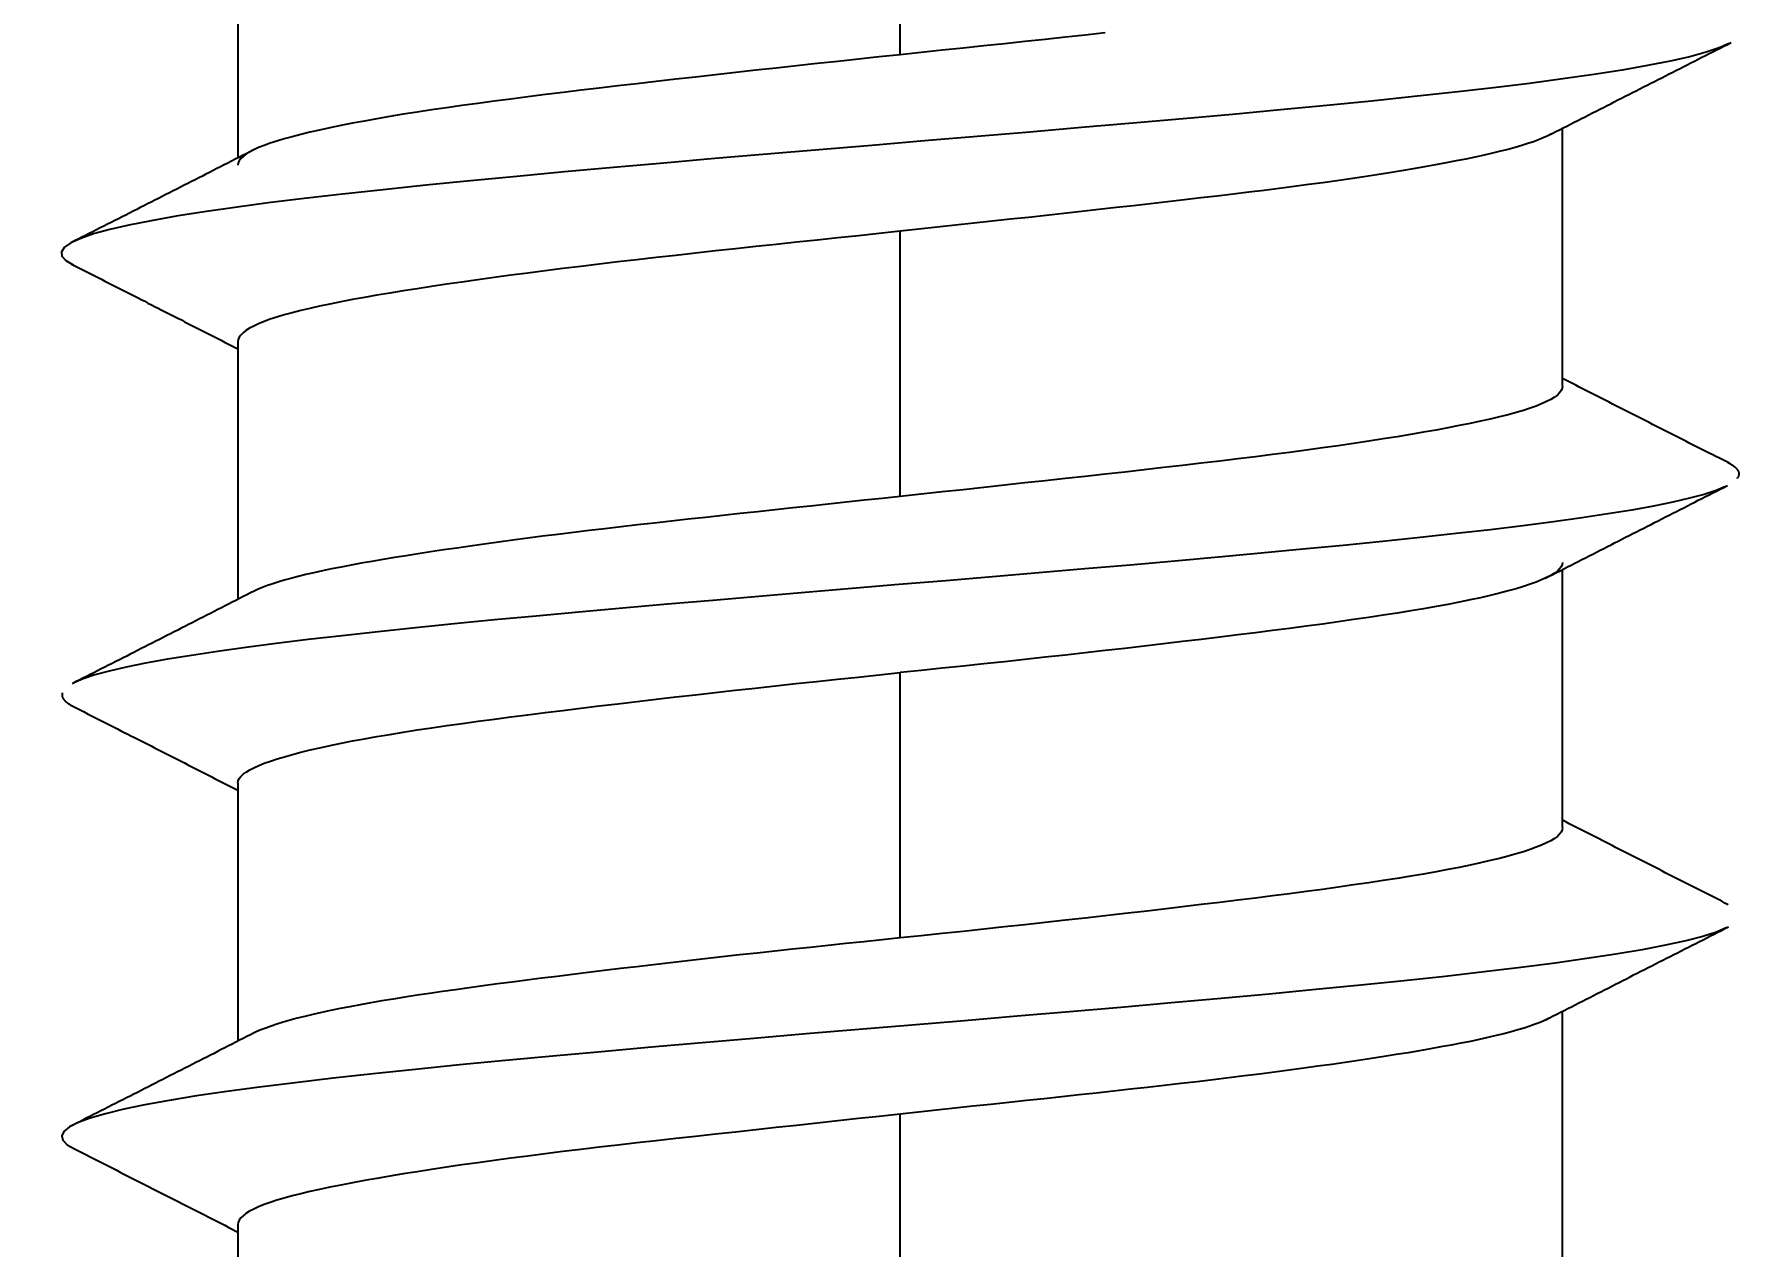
# Model space of a CAD drawing. Extents: x 0 to 395, y 0 to 289.
# Drawn here: x 292.054 to 295.915, y 180.681 to 183.428 of the extents above; entities that cross this region are included whole.
import ezdxf

# ---------------------------------------------------------------- set-up
doc = ezdxf.new("R2010")
doc.units = 0
doc.header["$LTSCALE"] = 10
doc.header["$MEASUREMENT"] = 0
doc.header["$PDMODE"] = 3
doc.header["$PDSIZE"] = -10
doc.layers.get('0').update_dxf_attribs({"linetype": 'CONTINUOUS'})
doc.layers.get('DEFPOINTS').update_dxf_attribs({"linetype": 'CONTINUOUS'})
doc.layers.add('1', color=7, linetype='CONTINUOUS')
doc.styles.add('Daelim Dimension', font='')
doc.styles.get('Daelim Dimension').set_extended_font_data('나눔고딕')
doc.dimstyles.new('DEFAULT', dxfattribs={"dimscale": 2, "dimtxt": 2, "dimasz": 2, "dimexe": 0, "dimexo": 2, "dimgap": 1, "dimtad": 1, "dimdec": 0, "dimzin": 9, "dimdsep": 46, "dimtxsty": 'Daelim Dimension', "dimcen": 0.5, "dimclrd": 5, "dimclre": 5, "dimclrt": 256, "dimadec": 1, "dimazin": 0, "dimtfac": 1, "dimtdec": 0, "dimtix": 1, "dimtmove": 0, "dimatfit": 3, "dimfxl": 1, "dimtolj": 1, "dimtzin": 1, "dimlwd": 9, "dimlwe": 9, "dimarcsym": 0})

# ---------------------------------------------------------------- blocks, each defined once
blk = doc.blocks.new('*D3')
at = {"color": 5, "linetype": 'ByBlock', "lineweight": 9, "ltscale": 0.5, "transparency": 16777216}
for p, q in [((290.0153, 206.1316), (281.6362, 206.1316)), ((281.6362, 178.1316), (281.6362, 202.1316)), ((286.0153, 174.1316), (281.6362, 174.1316))]:
    blk.add_line(p, q, dxfattribs=at)
at = {"color": 5, "ltscale": 0.5, "transparency": 16777216}
for points in [[(280.9695, 202.1316), (282.3028, 202.1316), (281.6362, 206.1316)], [(280.9695, 178.1316), (282.3028, 178.1316), (281.6362, 174.1316)]]:
    blk.add_solid(points, dxfattribs=at)
at = {"layer": 'DEFPOINTS', "color": 0, "ltscale": 0.5, "transparency": 16777216}
for p in [(281.6362, 206.1316), (294.0153, 206.1316), (290.0153, 174.1316)]:
    blk.add_point(p, dxfattribs=at)
at = {"color": 7, "ltscale": 0.5, "transparency": 16777216, "insert": (276.3658, 190.1316), "char_height": 6, "attachment_point": 5, "rotation": 90, "style": 'Daelim Dimension'}
blk.add_mtext('\\A1;32', dxfattribs=at)

msp = doc.modelspace()

# ---------------------------------------------------------------- linework, layer by layer
at = {"layer": '1'}
for p, q in [((294.0153, 183.3816), (294.0153, 183.9816)), ((292.5153, 183.7321), (292.5153, 183.1478)), ((295.5153, 182.6311), (295.5153, 183.2151)), ((294.0153, 182.3816), (294.0153, 182.9816)), ((292.5153, 182.7319), (292.5153, 182.1481)), ((295.5153, 181.6311), (295.5153, 182.2157)), ((294.0153, 181.3816), (294.0153, 181.9816)), ((292.5153, 181.732), (292.5153, 181.1475)), ((295.5153, 180.6312), (295.5153, 181.2151)), ((294.0153, 180.3816), (294.0153, 180.9816)), ((292.5153, 180.7318), (292.5153, 180.148))]:
    msp.add_line(p, q, dxfattribs=at)
for points in [[(294.4792, 183.4309), (294.4344, 183.426), (294.3892, 183.421), (294.3437, 183.4161), (294.2977, 183.4112), (294.2514, 183.4063), (294.2047, 183.4014), (294.1576, 183.3964), (294.1103, 183.3915), (294.0628, 183.3865), (294.0153, 183.3815)], [(295.8926, 183.4069), (295.8702, 183.3969), (295.8403, 183.3869), (295.8031, 183.3768), (295.7589, 183.3668), (295.7078, 183.3568), (295.6501, 183.3467), (295.5861, 183.3367), (295.516, 183.3267), (295.4401, 183.3166), (295.3585, 183.3066), (295.2716, 183.2966), (295.1795, 183.2865), (295.0826, 183.2765), (294.9813, 183.2665), (294.8762, 183.2564), (294.7676, 183.2464), (294.6561, 183.2364), (294.5421, 183.2263), (294.426, 183.2163), (294.3084, 183.2063), (294.1896, 183.1962), (294.0702, 183.1862), (293.9507, 183.1762), (293.8314, 183.1661), (293.7128, 183.1561), (293.5955, 183.1461), (293.4797, 183.136), (293.3661, 183.126), (293.2549, 183.116), (293.1467, 183.1059), (293.0418, 183.0959), (292.9408, 183.0859), (292.844, 183.0758), (292.7519, 183.0658), (292.665, 183.0558), (292.5836, 183.0457), (292.5081, 183.0357), (292.4387, 183.0257), (292.3755, 183.0156), (292.3187, 183.0056), (292.2685, 182.9956), (292.2251, 182.9855), (292.1886, 182.9755), (292.1593, 182.9655), (292.1373, 182.9554), (292.1227, 182.9454), (292.1159, 182.9354), (292.1169, 182.9253), (292.1256, 182.9153), (292.142, 182.9053)], [(295.4837, 183.199), (295.492, 183.2032), (295.5002, 183.2074), (295.5085, 183.2116), (295.5168, 183.2158), (295.525, 183.22), (295.5333, 183.2243), (295.5416, 183.2285), (295.5498, 183.2327), (295.5581, 183.2369), (295.5663, 183.2411), (295.5746, 183.2453), (295.5829, 183.2495), (295.5911, 183.2537), (295.5994, 183.258), (295.6077, 183.2622), (295.6159, 183.2664), (295.6242, 183.2706), (295.6324, 183.2748), (295.6407, 183.279), (295.649, 183.2832), (295.6572, 183.2874), (295.6655, 183.2916), (295.6738, 183.2958), (295.682, 183.3), (295.6903, 183.3042), (295.6986, 183.3084), (295.7068, 183.3126), (295.7151, 183.3168), (295.7234, 183.321), (295.7316, 183.3252), (295.7399, 183.3295), (295.7482, 183.3337), (295.7564, 183.3379), (295.7647, 183.3421), (295.7729, 183.3463), (295.7812, 183.3505), (295.7895, 183.3547), (295.7977, 183.3588), (295.806, 183.363), (295.8143, 183.3672), (295.8225, 183.3714), (295.8308, 183.3756), (295.8391, 183.3798), (295.8473, 183.384), (295.8556, 183.3882), (295.8639, 183.3924), (295.8721, 183.3966), (295.8804, 183.4008), (295.8887, 183.405), (295.897, 183.4092)], [(294.0153, 183.3815), (293.9678, 183.3765), (293.9206, 183.3715), (293.8737, 183.3665), (293.8269, 183.3615), (293.7805, 183.3564), (293.7343, 183.3514), (293.6883, 183.3463), (293.6426, 183.3412), (293.5971, 183.3361), (293.5519, 183.331), (293.5069, 183.3259), (293.4626, 183.3208), (293.419, 183.3158), (293.376, 183.3108), (293.3338, 183.3058), (293.2924, 183.3009), (293.2516, 183.296), (293.2116, 183.2911), (293.1722, 183.2861), (293.1336, 183.2812), (293.0958, 183.2763), (293.0587, 183.2713), (293.0226, 183.2664), (292.9877, 183.2614), (292.954, 183.2565), (292.9213, 183.2515), (292.8897, 183.2465), (292.8593, 183.2415), (292.8299, 183.2364), (292.8017, 183.2313), (292.7745, 183.2262), (292.7485, 183.2211), (292.7237, 183.216), (292.7003, 183.2109), (292.6783, 183.2058), (292.6576, 183.2008), (292.6383, 183.1958), (292.6204, 183.1908), (292.6038, 183.1858), (292.5886, 183.1809), (292.5748, 183.1759), (292.5623, 183.171), (292.5512, 183.1661), (292.5416, 183.1611), (292.5335, 183.1562), (292.5269, 183.1513), (292.5218, 183.1463), (292.5182, 183.1414), (292.516, 183.1365), (292.5153, 183.1315)], [(295.489, 183.2018), (295.4807, 183.1974), (295.4714, 183.1931), (295.4609, 183.1888), (295.4493, 183.1845), (295.4366, 183.1802), (295.4229, 183.1758), (295.408, 183.1715), (295.3921, 183.1672), (295.375, 183.1628), (295.3569, 183.1584), (295.3377, 183.154), (295.3175, 183.1496), (295.2964, 183.1452), (295.2744, 183.1408), (295.2514, 183.1364), (295.2276, 183.132), (295.2028, 183.1275), (295.1771, 183.1231), (295.1505, 183.1186), (295.123, 183.1141), (295.0945, 183.1096), (295.0651, 183.1051), (295.0349, 183.1006), (295.0039, 183.0961), (294.9723, 183.0917), (294.94, 183.0873), (294.9071, 183.0829), (294.8736, 183.0786), (294.8394, 183.0743), (294.8046, 183.07), (294.7691, 183.0656), (294.733, 183.0613), (294.6962, 183.057), (294.6588, 183.0526), (294.6208, 183.0483), (294.5824, 183.0439), (294.5437, 183.0395), (294.5047, 183.0352), (294.4654, 183.0308), (294.4258, 183.0264), (294.386, 183.022), (294.3458, 183.0176), (294.3054, 183.0132), (294.2646, 183.0087), (294.2236, 183.0042), (294.1823, 182.9997), (294.1407, 182.9952), (294.099, 182.9907), (294.0572, 182.9862), (294.0153, 182.9817)], [(292.5504, 183.1657), (292.5421, 183.1615), (292.5339, 183.1573), (292.5256, 183.153), (292.5174, 183.1488), (292.5091, 183.1446), (292.5008, 183.1404), (292.4926, 183.1362), (292.4843, 183.132), (292.4761, 183.1278), (292.4678, 183.1235), (292.4596, 183.1193), (292.4513, 183.1151), (292.443, 183.1109), (292.4348, 183.1067), (292.4265, 183.1025), (292.4183, 183.0983), (292.41, 183.0941), (292.4017, 183.0899), (292.3935, 183.0857), (292.3852, 183.0815), (292.377, 183.0773), (292.3687, 183.0731), (292.3604, 183.0688), (292.3522, 183.0646), (292.3439, 183.0604), (292.3357, 183.0562), (292.3274, 183.052), (292.3191, 183.0478), (292.3109, 183.0436), (292.3026, 183.0394), (292.2943, 183.0352), (292.2861, 183.031), (292.2778, 183.0268), (292.2696, 183.0226), (292.2613, 183.0184), (292.253, 183.0142), (292.2448, 183.01), (292.2365, 183.0058), (292.2282, 183.0017), (292.22, 182.9975), (292.2117, 182.9933), (292.2034, 182.9891), (292.1952, 182.9849), (292.1869, 182.9807), (292.1786, 182.9765), (292.1704, 182.9723), (292.1621, 182.9681), (292.1538, 182.9639), (292.1455, 182.9597), (292.1373, 182.9555)], [(294.0153, 182.9817), (293.9678, 182.9766), (293.9206, 182.9715), (293.8737, 182.9666), (293.8269, 182.9616), (293.7805, 182.9567), (293.7342, 182.9518), (293.6882, 182.9469), (293.6425, 182.942), (293.597, 182.937), (293.5518, 182.9321), (293.5068, 182.9271), (293.4625, 182.9222), (293.4188, 182.9172), (293.3759, 182.9122), (293.3337, 182.9072), (293.2923, 182.9022), (293.2515, 182.8972), (293.2115, 182.8922), (293.1722, 182.8871), (293.1336, 182.882), (293.0957, 182.8769), (293.0587, 182.8718), (293.0226, 182.8666), (292.9878, 182.8616), (292.954, 182.8565), (292.9213, 182.8515), (292.8897, 182.8465), (292.8593, 182.8416), (292.8299, 182.8367), (292.8017, 182.8317), (292.7745, 182.8268), (292.7485, 182.8219), (292.7237, 182.8169), (292.7003, 182.812), (292.6782, 182.807), (292.6576, 182.8021), (292.6383, 182.7972), (292.6203, 182.7922), (292.6038, 182.7872), (292.5886, 182.7822), (292.5747, 182.7772), (292.5623, 182.7721), (292.5512, 182.767), (292.5416, 182.7619), (292.5335, 182.7567), (292.5269, 182.7517), (292.5218, 182.7466), (292.5182, 182.7415), (292.516, 182.7365), (292.5153, 182.7315)], [(292.1382, 182.9072), (292.1457, 182.9034), (292.1533, 182.8996), (292.1608, 182.8957), (292.1684, 182.8919), (292.1759, 182.8881), (292.1835, 182.8843), (292.191, 182.8804), (292.1986, 182.8766), (292.2061, 182.8728), (292.2136, 182.869), (292.2212, 182.8651), (292.2287, 182.8613), (292.2363, 182.8575), (292.2438, 182.8536), (292.2514, 182.8498), (292.2589, 182.846), (292.2665, 182.8421), (292.274, 182.8383), (292.2816, 182.8345), (292.2891, 182.8307), (292.2966, 182.8268), (292.3042, 182.823), (292.3117, 182.8191), (292.3193, 182.8153), (292.3268, 182.8115), (292.3344, 182.8076), (292.3419, 182.8038), (292.3494, 182.8), (292.357, 182.7961), (292.3645, 182.7923), (292.3721, 182.7885), (292.3796, 182.7846), (292.3872, 182.7808), (292.3947, 182.7769), (292.4022, 182.7731), (292.4098, 182.7693), (292.4173, 182.7654), (292.4249, 182.7616), (292.4324, 182.7577), (292.4399, 182.7539), (292.4475, 182.75), (292.455, 182.7462), (292.4626, 182.7423), (292.4701, 182.7385), (292.4776, 182.7347), (292.4852, 182.7308), (292.4927, 182.727), (292.5003, 182.7231), (292.5078, 182.7193), (292.5153, 182.7154)], [(295.5153, 182.6312), (295.5146, 182.6261), (295.5123, 182.621), (295.5086, 182.6159), (295.5034, 182.6108), (295.4967, 182.6058), (295.4885, 182.6007), (295.4789, 182.5958), (295.4679, 182.5908), (295.4556, 182.5859), (295.4418, 182.5809), (295.4265, 182.576), (295.4099, 182.5711), (295.3919, 182.5662), (295.3725, 182.5613), (295.3516, 182.5563), (295.3294, 182.5514), (295.306, 182.5464), (295.2814, 182.5415), (295.2556, 182.5365), (295.2287, 182.5315), (295.2006, 182.5265), (295.1712, 182.5215), (295.1407, 182.5164), (295.1091, 182.5113), (295.0762, 182.5062), (295.0421, 182.5011), (295.0071, 182.496), (294.9712, 182.4909), (294.9346, 182.4859), (294.8971, 182.4809), (294.8587, 182.4759), (294.8196, 182.471), (294.7796, 182.466), (294.7388, 182.4611), (294.6971, 182.4562), (294.6546, 182.4512), (294.6114, 182.4463), (294.5677, 182.4413), (294.5236, 182.4364), (294.4792, 182.4315), (294.4344, 182.4266), (294.3892, 182.4217), (294.3436, 182.4167), (294.2977, 182.4117), (294.2514, 182.4066), (294.2047, 182.4016), (294.1576, 182.3964), (294.1103, 182.3913), (294.0629, 182.3862), (294.0154, 182.3811)], [(295.893, 182.4561), (295.8854, 182.4599), (295.8779, 182.4638), (295.8703, 182.4676), (295.8627, 182.4714), (295.8552, 182.4753), (295.8476, 182.4791), (295.84, 182.4829), (295.8325, 182.4868), (295.8249, 182.4906), (295.8174, 182.4944), (295.8098, 182.4983), (295.8023, 182.5021), (295.7947, 182.5059), (295.7871, 182.5098), (295.7796, 182.5136), (295.772, 182.5174), (295.7645, 182.5213), (295.7569, 182.5251), (295.7494, 182.529), (295.7418, 182.5328), (295.7342, 182.5366), (295.7267, 182.5405), (295.7191, 182.5443), (295.7116, 182.5482), (295.704, 182.552), (295.6965, 182.5558), (295.6889, 182.5597), (295.6814, 182.5635), (295.6738, 182.5674), (295.6663, 182.5712), (295.6587, 182.5751), (295.6512, 182.5789), (295.6436, 182.5827), (295.6361, 182.5866), (295.6285, 182.5904), (295.621, 182.5943), (295.6134, 182.5981), (295.6059, 182.602), (295.5983, 182.6058), (295.5908, 182.6097), (295.5832, 182.6135), (295.5757, 182.6174), (295.5681, 182.6212), (295.5606, 182.6251), (295.553, 182.6289), (295.5455, 182.6328), (295.5379, 182.6366), (295.5304, 182.6405), (295.5228, 182.6443), (295.5153, 182.6482)], [(295.8885, 182.4583), (295.89, 182.4576), (295.8914, 182.4569), (295.8928, 182.4561), (295.8941, 182.4554), (295.8954, 182.4547), (295.8966, 182.4539), (295.8978, 182.4532), (295.899, 182.4525), (295.9001, 182.4517), (295.9012, 182.451), (295.9022, 182.4502), (295.9032, 182.4495), (295.9041, 182.4488), (295.9051, 182.448), (295.9059, 182.4473), (295.9067, 182.4466), (295.9075, 182.4458), (295.9083, 182.4451), (295.909, 182.4444), (295.9096, 182.4436), (295.9102, 182.4429), (295.9108, 182.4422), (295.9114, 182.4414), (295.9119, 182.4407), (295.9123, 182.4399), (295.9127, 182.4392), (295.9131, 182.4385), (295.9134, 182.4377), (295.9137, 182.437), (295.914, 182.4363), (295.9142, 182.4355), (295.9143, 182.4348), (295.9145, 182.4341), (295.9145, 182.4333), (295.9146, 182.4326), (295.9146, 182.4319), (295.9146, 182.4311), (295.9145, 182.4304), (295.9144, 182.4296), (295.9142, 182.4289), (295.914, 182.4282), (295.9138, 182.4274), (295.9135, 182.4267), (295.9132, 182.426), (295.9128, 182.4252), (295.9124, 182.4245), (295.912, 182.4238), (295.9115, 182.423), (295.9109, 182.4223), (295.9104, 182.4216)], [(295.8844, 182.4036), (295.8629, 182.3947), (295.8357, 182.3858), (295.803, 182.3769), (295.7648, 182.3681), (295.7212, 182.3592), (295.6723, 182.3503), (295.6181, 182.3414), (295.5587, 182.3325), (295.4944, 182.3236), (295.4253, 182.3147), (295.3517, 182.3058), (295.274, 182.2969), (295.1924, 182.288), (295.1072, 182.2791), (295.0186, 182.2702), (294.9271, 182.2613), (294.8327, 182.2524), (294.7358, 182.2435), (294.6368, 182.2347), (294.5358, 182.2258), (294.4331, 182.2169), (294.3291, 182.208), (294.2241, 182.1991), (294.1183, 182.1902), (294.0123, 182.1813), (293.9061, 182.1724), (293.8003, 182.1635), (293.6952, 182.1546), (293.591, 182.1457), (293.4881, 182.1368), (293.3869, 182.1279), (293.2877, 182.119), (293.1908, 182.1102), (293.0965, 182.1013), (293.0053, 182.0924), (292.9173, 182.0835), (292.8327, 182.0746), (292.7518, 182.0657), (292.6748, 182.0568), (292.6019, 182.0479), (292.5333, 182.039), (292.4692, 182.0301), (292.4099, 182.0212), (292.3555, 182.0123), (292.3062, 182.0034), (292.2623, 181.9945), (292.2239, 181.9857), (292.1914, 181.9768), (292.1647, 181.9679), (292.144, 181.959)], [(295.4769, 182.1961), (295.4851, 182.2003), (295.4933, 182.2045), (295.5016, 182.2087), (295.5098, 182.2129), (295.518, 182.2171), (295.5262, 182.2213), (295.5345, 182.2255), (295.5427, 182.2297), (295.5509, 182.2339), (295.5592, 182.2381), (295.5674, 182.2423), (295.5756, 182.2465), (295.5838, 182.2507), (295.5921, 182.2549), (295.6003, 182.2591), (295.6085, 182.2633), (295.6168, 182.2675), (295.625, 182.2717), (295.6332, 182.2759), (295.6415, 182.2801), (295.6497, 182.2843), (295.6579, 182.2885), (295.6662, 182.2927), (295.6744, 182.2969), (295.6826, 182.3011), (295.6909, 182.3053), (295.6991, 182.3095), (295.7074, 182.3137), (295.7156, 182.3179), (295.7238, 182.3221), (295.7321, 182.3262), (295.7403, 182.3304), (295.7485, 182.3346), (295.7568, 182.3388), (295.765, 182.343), (295.7733, 182.3472), (295.7815, 182.3514), (295.7898, 182.3556), (295.798, 182.3598), (295.8062, 182.364), (295.8145, 182.3681), (295.8227, 182.3723), (295.831, 182.3765), (295.8392, 182.3807), (295.8475, 182.3849), (295.8557, 182.3891), (295.864, 182.3933), (295.8722, 182.3974), (295.8805, 182.4016), (295.8887, 182.4058)], [(294.0154, 182.3811), (293.9743, 182.3766), (293.9335, 182.3723), (293.8928, 182.3679), (293.8523, 182.3636), (293.812, 182.3592), (293.7719, 182.3549), (293.732, 182.3507), (293.6922, 182.3464), (293.6527, 182.3421), (293.6133, 182.3379), (293.5741, 182.3336), (293.5351, 182.3293), (293.4964, 182.325), (293.4581, 182.3208), (293.4204, 182.3165), (293.3832, 182.3123), (293.3466, 182.308), (293.3105, 182.3037), (293.275, 182.2994), (293.24, 182.2951), (293.2055, 182.2908), (293.1716, 182.2864), (293.1382, 182.282), (293.1054, 182.2776), (293.0731, 182.2732), (293.0415, 182.2687), (293.0108, 182.2643), (292.9809, 182.2599), (292.9518, 182.2555), (292.9236, 182.2512), (292.8962, 182.2469), (292.8696, 182.2425), (292.8438, 182.2382), (292.8188, 182.2339), (292.7947, 182.2296), (292.7715, 182.2254), (292.749, 182.2211), (292.7275, 182.2168), (292.7069, 182.2125), (292.6875, 182.2082), (292.669, 182.204), (292.6516, 182.1997), (292.6352, 182.1955), (292.6198, 182.1913), (292.6054, 182.187), (292.5921, 182.1827), (292.5798, 182.1784), (292.5685, 182.1741), (292.5582, 182.1697), (292.549, 182.1653)], [(295.5153, 182.2318), (295.5146, 182.2269), (295.5123, 182.222), (295.5086, 182.217), (295.5034, 182.2121), (295.4966, 182.2071), (295.4885, 182.2021), (295.4789, 182.1972), (295.4679, 182.1922), (295.4555, 182.1872), (295.4417, 182.1822), (295.4265, 182.1771), (295.4099, 182.1721), (295.3919, 182.167), (295.3725, 182.1619), (295.3516, 182.1568), (295.3294, 182.1517), (295.306, 182.1466), (295.2814, 182.1415), (295.2557, 182.1365), (295.2287, 182.1316), (295.2006, 182.1266), (295.1713, 182.1217), (295.1407, 182.1168), (295.109, 182.1119), (295.0761, 182.107), (295.042, 182.102), (295.007, 182.0971), (294.9712, 182.0921), (294.9345, 182.0872), (294.897, 182.0823), (294.8586, 182.0773), (294.8195, 182.0723), (294.7795, 182.0673), (294.7387, 182.0623), (294.697, 182.0572), (294.6546, 182.0522), (294.6113, 182.047), (294.5677, 182.0419), (294.5236, 182.0368), (294.4792, 182.0318), (294.4344, 182.0267), (294.3892, 182.0217), (294.3436, 182.0167), (294.2977, 182.0117), (294.2514, 182.0068), (294.2047, 182.0018), (294.1576, 181.9969), (294.1102, 181.9919), (294.0628, 181.987), (294.0153, 181.982)], [(292.552, 182.1668), (292.5437, 182.1626), (292.5355, 182.1583), (292.5273, 182.1541), (292.519, 182.1499), (292.5108, 182.1457), (292.5025, 182.1415), (292.4943, 182.1373), (292.4861, 182.1331), (292.4778, 182.1289), (292.4696, 182.1247), (292.4613, 182.1205), (292.4531, 182.1162), (292.4449, 182.112), (292.4366, 182.1078), (292.4284, 182.1036), (292.4201, 182.0994), (292.4119, 182.0952), (292.4036, 182.091), (292.3954, 182.0868), (292.3871, 182.0826), (292.3789, 182.0784), (292.3706, 182.0742), (292.3624, 182.07), (292.3541, 182.0658), (292.3459, 182.0616), (292.3376, 182.0574), (292.3294, 182.0532), (292.3211, 182.049), (292.3129, 182.0448), (292.3046, 182.0406), (292.2964, 182.0364), (292.2881, 182.0322), (292.2799, 182.028), (292.2716, 182.0238), (292.2634, 182.0196), (292.2551, 182.0154), (292.2469, 182.0112), (292.2386, 182.007), (292.2304, 182.0028), (292.2221, 181.9986), (292.2139, 181.9944), (292.2056, 181.9903), (292.1974, 181.9861), (292.1891, 181.9819), (292.1808, 181.9777), (292.1726, 181.9735), (292.1643, 181.9693), (292.1561, 181.9651), (292.1478, 181.9609), (292.1396, 181.9567)], [(292.5153, 181.7323), (292.5161, 181.7372), (292.5183, 181.7421), (292.522, 181.7471), (292.5273, 181.752), (292.534, 181.7569), (292.5421, 181.7619), (292.5517, 181.7668), (292.5627, 181.7717), (292.5751, 181.7767), (292.5889, 181.7817), (292.6041, 181.7867), (292.6207, 181.7917), (292.6387, 181.7968), (292.6582, 181.8019), (292.679, 181.807), (292.7012, 181.8121), (292.7246, 181.8172), (292.7492, 181.8223), (292.775, 181.8273), (292.8019, 181.8323), (292.83, 181.8373), (292.8593, 181.8422), (292.8899, 181.8472), (292.9216, 181.8522), (292.9545, 181.8571), (292.9885, 181.8621), (293.0236, 181.867), (293.0594, 181.8719), (293.0961, 181.8768), (293.1336, 181.8817), (293.172, 181.8866), (293.2111, 181.8915), (293.2511, 181.8965), (293.2919, 181.9015), (293.3335, 181.9066), (293.376, 181.9116), (293.4193, 181.9168), (293.4629, 181.9219), (293.507, 181.927), (293.5514, 181.932), (293.5962, 181.9371), (293.6414, 181.9421), (293.687, 181.9471), (293.7329, 181.9521), (293.7792, 181.9571), (293.8259, 181.9621), (293.873, 181.9671), (293.9203, 181.9721), (293.9678, 181.9771), (294.0153, 181.982)], [(292.1177, 181.9365), (292.1175, 181.9359), (292.1174, 181.9353), (292.1172, 181.9347), (292.1171, 181.9341), (292.117, 181.9335), (292.117, 181.9329), (292.117, 181.9323), (292.117, 181.9316), (292.117, 181.931), (292.117, 181.9304), (292.1171, 181.9298), (292.1172, 181.9292), (292.1173, 181.9286), (292.1175, 181.928), (292.1177, 181.9274), (292.1179, 181.9268), (292.1181, 181.9262), (292.1184, 181.9256), (292.1187, 181.925), (292.119, 181.9243), (292.1194, 181.9237), (292.1198, 181.9231), (292.1202, 181.9225), (292.1206, 181.9219), (292.1211, 181.9213), (292.1215, 181.9207), (292.122, 181.9201), (292.1226, 181.9195), (292.1232, 181.9189), (292.1237, 181.9183), (292.1244, 181.9177), (292.125, 181.917), (292.1257, 181.9164), (292.1264, 181.9158), (292.1271, 181.9152), (292.1279, 181.9146), (292.1287, 181.914), (292.1295, 181.9134), (292.1303, 181.9128), (292.1312, 181.9122), (292.132, 181.9116), (292.133, 181.911), (292.1339, 181.9103), (292.1349, 181.9097), (292.1359, 181.9091), (292.1369, 181.9085), (292.1379, 181.9079), (292.139, 181.9073), (292.1401, 181.9067), (292.1413, 181.9061)], [(292.1369, 181.9083), (292.1445, 181.9045), (292.1521, 181.9006), (292.1597, 181.8968), (292.1672, 181.8929), (292.1748, 181.8891), (292.1824, 181.8852), (292.1899, 181.8814), (292.1975, 181.8775), (292.2051, 181.8737), (292.2127, 181.8698), (292.2202, 181.866), (292.2278, 181.8622), (292.2354, 181.8583), (292.2429, 181.8545), (292.2505, 181.8506), (292.2581, 181.8468), (292.2657, 181.8429), (292.2732, 181.8391), (292.2808, 181.8352), (292.2884, 181.8314), (292.2959, 181.8275), (292.3035, 181.8236), (292.3111, 181.8198), (292.3186, 181.8159), (292.3262, 181.8121), (292.3338, 181.8082), (292.3413, 181.8044), (292.3489, 181.8005), (292.3565, 181.7967), (292.364, 181.7928), (292.3716, 181.789), (292.3792, 181.7851), (292.3867, 181.7812), (292.3943, 181.7774), (292.4019, 181.7735), (292.4094, 181.7697), (292.417, 181.7658), (292.4246, 181.7619), (292.4321, 181.7581), (292.4397, 181.7542), (292.4473, 181.7504), (292.4548, 181.7465), (292.4624, 181.7426), (292.47, 181.7388), (292.4775, 181.7349), (292.4851, 181.7311), (292.4927, 181.7272), (292.5002, 181.7233), (292.5078, 181.7195), (292.5153, 181.7156)], [(295.5153, 181.6309), (295.5146, 181.6259), (295.5123, 181.621), (295.5086, 181.6161), (295.5034, 181.6111), (295.4966, 181.6062), (295.4885, 181.6013), (295.4789, 181.5964), (295.4679, 181.5914), (295.4555, 181.5865), (295.4417, 181.5815), (295.4265, 181.5765), (295.4099, 181.5715), (295.3919, 181.5664), (295.3725, 181.5613), (295.3516, 181.5562), (295.3294, 181.551), (295.306, 181.546), (295.2814, 181.5409), (295.2557, 181.5359), (295.2287, 181.5309), (295.2006, 181.5259), (295.1713, 181.5209), (295.1408, 181.516), (295.1091, 181.511), (295.0762, 181.506), (295.0421, 181.5011), (295.0071, 181.4961), (294.9712, 181.4912), (294.9345, 181.4863), (294.897, 181.4814), (294.8587, 181.4765), (294.8195, 181.4716), (294.7795, 181.4667), (294.7387, 181.4617), (294.6971, 181.4566), (294.6546, 181.4515), (294.6114, 181.4464), (294.5677, 181.4413), (294.5237, 181.4362), (294.4792, 181.4312), (294.4344, 181.4261), (294.3892, 181.4211), (294.3437, 181.416), (294.2977, 181.411), (294.2514, 181.406), (294.2047, 181.401), (294.1577, 181.396), (294.1103, 181.3911), (294.0629, 181.3861), (294.0154, 181.3811)], [(295.8906, 181.4565), (295.8831, 181.4603), (295.8756, 181.4641), (295.8681, 181.4679), (295.8606, 181.4717), (295.8531, 181.4755), (295.8456, 181.4794), (295.838, 181.4832), (295.8305, 181.487), (295.823, 181.4908), (295.8155, 181.4946), (295.808, 181.4984), (295.8005, 181.5022), (295.793, 181.5061), (295.7855, 181.5099), (295.778, 181.5137), (295.7705, 181.5175), (295.763, 181.5213), (295.7554, 181.5252), (295.7479, 181.529), (295.7404, 181.5328), (295.7329, 181.5366), (295.7254, 181.5404), (295.7179, 181.5443), (295.7104, 181.5481), (295.7029, 181.5519), (295.6954, 181.5557), (295.6879, 181.5595), (295.6804, 181.5634), (295.6729, 181.5672), (295.6654, 181.571), (295.6579, 181.5748), (295.6504, 181.5787), (295.6428, 181.5825), (295.6353, 181.5863), (295.6278, 181.5902), (295.6203, 181.594), (295.6128, 181.5978), (295.6053, 181.6016), (295.5978, 181.6055), (295.5903, 181.6093), (295.5828, 181.6131), (295.5753, 181.617), (295.5678, 181.6208), (295.5603, 181.6246), (295.5528, 181.6284), (295.5453, 181.6323), (295.5378, 181.6361), (295.5303, 181.6399), (295.5228, 181.6438), (295.5153, 181.6476)], [(295.8874, 181.4046), (295.8639, 181.3946), (295.8329, 181.3845), (295.7943, 181.3745), (295.7485, 181.3645), (295.6957, 181.3544), (295.6362, 181.3444), (295.5703, 181.3343), (295.4984, 181.3243), (295.4208, 181.3143), (295.3376, 181.3042), (295.2494, 181.2942), (295.1563, 181.2842), (295.0586, 181.2741), (294.9568, 181.2641), (294.851, 181.2541), (294.7418, 181.244), (294.6296, 181.234), (294.515, 181.2239), (294.3984, 181.2139), (294.2802, 181.2039), (294.1611, 181.1938), (294.0414, 181.1838), (293.9216, 181.1738), (293.8023, 181.1637), (293.6838, 181.1537), (293.5668, 181.1437), (293.4516, 181.1336), (293.3386, 181.1236), (293.2283, 181.1135), (293.1211, 181.1035), (293.0173, 181.0935), (292.9174, 181.0834), (292.8218, 181.0734), (292.7308, 181.0634), (292.6449, 181.0533), (292.5645, 181.0433), (292.4899, 181.0332), (292.4216, 181.0232), (292.3599, 181.0132), (292.3049, 181.0031), (292.2567, 180.9931), (292.2154, 180.9831), (292.1811, 180.973), (292.1539, 180.963), (292.134, 180.953), (292.1214, 180.9429), (292.1162, 180.9329), (292.1186, 180.9228), (292.1286, 180.9128), (292.1464, 180.9028)], [(295.4777, 181.196), (295.486, 181.2002), (295.4943, 181.2044), (295.5025, 181.2086), (295.5108, 181.2129), (295.5191, 181.2171), (295.5274, 181.2213), (295.5356, 181.2255), (295.5439, 181.2298), (295.5522, 181.234), (295.5604, 181.2382), (295.5687, 181.2424), (295.577, 181.2466), (295.5852, 181.2509), (295.5935, 181.2551), (295.6018, 181.2593), (295.61, 181.2635), (295.6183, 181.2677), (295.6266, 181.272), (295.6349, 181.2762), (295.6431, 181.2804), (295.6514, 181.2846), (295.6597, 181.2888), (295.668, 181.293), (295.6762, 181.2973), (295.6845, 181.3015), (295.6928, 181.3057), (295.701, 181.3099), (295.7093, 181.3141), (295.7176, 181.3183), (295.7259, 181.3225), (295.7341, 181.3267), (295.7424, 181.3309), (295.7507, 181.3352), (295.759, 181.3394), (295.7672, 181.3436), (295.7755, 181.3478), (295.7838, 181.352), (295.7921, 181.3562), (295.8003, 181.3604), (295.8086, 181.3646), (295.8169, 181.3688), (295.8252, 181.373), (295.8335, 181.3772), (295.8417, 181.3814), (295.85, 181.3856), (295.8583, 181.3898), (295.8666, 181.394), (295.8748, 181.3982), (295.8831, 181.4024), (295.8914, 181.4066)], [(294.0154, 181.3811), (293.9742, 181.3768), (293.9332, 181.3725), (293.8924, 181.3683), (293.8518, 181.364), (293.8114, 181.3598), (293.7712, 181.3555), (293.7311, 181.3512), (293.6913, 181.3469), (293.6516, 181.3426), (293.6121, 181.3382), (293.5728, 181.3338), (293.5337, 181.3294), (293.4949, 181.325), (293.4566, 181.3205), (293.4188, 181.3161), (293.3816, 181.3117), (293.3449, 181.3073), (293.3088, 181.3029), (293.2731, 181.2986), (293.2381, 181.2942), (293.2035, 181.2899), (293.1695, 181.2855), (293.1361, 181.2812), (293.1032, 181.2769), (293.0708, 181.2726), (293.0392, 181.2682), (293.0084, 181.264), (292.9785, 181.2597), (292.9494, 181.2554), (292.9212, 181.2512), (292.8937, 181.247), (292.8671, 181.2427), (292.8414, 181.2384), (292.8164, 181.2342), (292.7923, 181.2299), (292.7691, 181.2255), (292.7467, 181.2211), (292.7252, 181.2167), (292.7047, 181.2123), (292.6853, 181.2079), (292.6669, 181.2035), (292.6496, 181.1991), (292.6333, 181.1947), (292.618, 181.1903), (292.6037, 181.1859), (292.5904, 181.1815), (292.5782, 181.1772), (292.567, 181.1728), (292.5569, 181.1684), (292.5478, 181.1641)], [(295.4833, 181.1988), (295.4744, 181.1944), (295.4644, 181.19), (295.4533, 181.1857), (295.4412, 181.1814), (295.4281, 181.1771), (295.4138, 181.1728), (295.3985, 181.1685), (295.3822, 181.1642), (295.3647, 181.1599), (295.3462, 181.1556), (295.3267, 181.1513), (295.3064, 181.147), (295.2851, 181.1428), (295.2629, 181.1385), (295.2398, 181.1342), (295.2159, 181.1299), (295.191, 181.1256), (295.1653, 181.1213), (295.1386, 181.117), (295.1111, 181.1126), (295.0826, 181.1082), (295.0533, 181.1038), (295.0232, 181.0994), (294.9924, 181.0949), (294.961, 181.0905), (294.929, 181.0861), (294.8964, 181.0817), (294.8631, 181.0773), (294.8292, 181.0729), (294.7947, 181.0686), (294.7596, 181.0642), (294.7238, 181.0599), (294.6874, 181.0556), (294.6504, 181.0512), (294.6128, 181.0469), (294.5748, 181.0426), (294.5366, 181.0384), (294.4981, 181.0341), (294.4593, 181.0299), (294.4203, 181.0256), (294.3809, 181.0213), (294.3413, 181.0171), (294.3014, 181.0128), (294.2612, 181.0085), (294.2207, 181.0042), (294.1799, 180.9998), (294.1389, 180.9954), (294.0977, 180.991), (294.0565, 180.9866), (294.0153, 180.9821)], [(292.5519, 181.1662), (292.5437, 181.162), (292.5354, 181.1577), (292.5272, 181.1535), (292.5189, 181.1493), (292.5107, 181.1451), (292.5024, 181.1409), (292.4942, 181.1367), (292.4859, 181.1324), (292.4777, 181.1282), (292.4694, 181.124), (292.4612, 181.1198), (292.4529, 181.1156), (292.4446, 181.1114), (292.4364, 181.1072), (292.4281, 181.103), (292.4199, 181.0987), (292.4116, 181.0945), (292.4034, 181.0903), (292.3951, 181.0861), (292.3868, 181.0819), (292.3786, 181.0777), (292.3703, 181.0735), (292.3621, 181.0693), (292.3538, 181.0651), (292.3456, 181.0609), (292.3373, 181.0567), (292.329, 181.0525), (292.3208, 181.0483), (292.3125, 181.0441), (292.3043, 181.0399), (292.296, 181.0357), (292.2877, 181.0314), (292.2795, 181.0272), (292.2712, 181.023), (292.2629, 181.0188), (292.2547, 181.0146), (292.2464, 181.0104), (292.2382, 181.0062), (292.2299, 181.0021), (292.2216, 180.9979), (292.2134, 180.9937), (292.2051, 180.9895), (292.1968, 180.9853), (292.1886, 180.9811), (292.1803, 180.9769), (292.172, 180.9727), (292.1638, 180.9685), (292.1555, 180.9643), (292.1472, 180.9601), (292.139, 180.9559)], [(294.0153, 180.9821), (293.9678, 180.977), (293.9206, 180.9719), (293.8736, 180.9668), (293.8269, 180.9617), (293.7805, 180.9567), (293.7342, 180.9516), (293.6883, 180.9466), (293.6425, 180.9416), (293.5971, 180.9366), (293.5518, 180.9317), (293.5069, 180.9267), (293.4625, 180.9218), (293.4189, 180.9168), (293.376, 180.9119), (293.3338, 180.907), (293.2923, 180.9021), (293.2515, 180.8972), (293.2115, 180.8923), (293.1722, 180.8873), (293.1336, 180.8823), (293.0957, 180.8772), (293.0586, 180.8722), (293.0226, 180.8671), (292.9877, 180.862), (292.954, 180.8569), (292.9213, 180.8518), (292.8897, 180.8468), (292.8593, 180.8417), (292.8299, 180.8366), (292.8017, 180.8316), (292.7745, 180.8266), (292.7485, 180.8215), (292.7237, 180.8165), (292.7003, 180.8116), (292.6782, 180.8066), (292.6576, 180.8017), (292.6383, 180.7968), (292.6203, 180.7919), (292.6038, 180.787), (292.5886, 180.7821), (292.5747, 180.7772), (292.5623, 180.7722), (292.5512, 180.7672), (292.5416, 180.7621), (292.5335, 180.7571), (292.5269, 180.7521), (292.5218, 180.747), (292.5182, 180.742), (292.516, 180.7369), (292.5153, 180.7318)], [(292.1423, 180.9048), (292.1498, 180.901), (292.1572, 180.8973), (292.1647, 180.8935), (292.1722, 180.8897), (292.1796, 180.8859), (292.1871, 180.8821), (292.1946, 180.8783), (292.2021, 180.8745), (292.2095, 180.8707), (292.217, 180.867), (292.2245, 180.8632), (292.2319, 180.8594), (292.2394, 180.8556), (292.2469, 180.8518), (292.2543, 180.848), (292.2618, 180.8442), (292.2693, 180.8404), (292.2767, 180.8366), (292.2842, 180.8328), (292.2917, 180.829), (292.2991, 180.8253), (292.3066, 180.8215), (292.314, 180.8177), (292.3215, 180.8139), (292.329, 180.8101), (292.3364, 180.8063), (292.3439, 180.8025), (292.3514, 180.7987), (292.3588, 180.7949), (292.3663, 180.7911), (292.3737, 180.7873), (292.3812, 180.7835), (292.3886, 180.7797), (292.3961, 180.7759), (292.4036, 180.7721), (292.411, 180.7683), (292.4185, 180.7645), (292.4259, 180.7607), (292.4334, 180.7569), (292.4408, 180.7531), (292.4483, 180.7493), (292.4557, 180.7455), (292.4632, 180.7417), (292.4706, 180.7379), (292.4781, 180.7341), (292.4856, 180.7303), (292.493, 180.7265), (292.5005, 180.7227), (292.5079, 180.7189), (292.5154, 180.7151)]]:
    msp.add_lwpolyline(points, dxfattribs=at)

# ---------------------------------------------------------------- dimensions: what is measured, and where the dimension line sits
at = {"color": 5, "ltscale": 0.5}
dim = msp.add_linear_dim(base=(281.6362, 206.1316), p1=(290.0153, 174.1316), p2=(294.0153, 206.1316), angle=90, dimstyle='DEFAULT', override={"dimtxt": 3, "dimclrd": 5, "dimclre": 5, "dimclrt": 7, "dimfxl": 1.25, "dimarcsym": 1}, dxfattribs=at)
dim.commit()
dim.dimension.update_dxf_attribs({"geometry": '*D3', "text_midpoint": (276.3658, 190.1316)})

doc.saveas('drawing.dxf')
